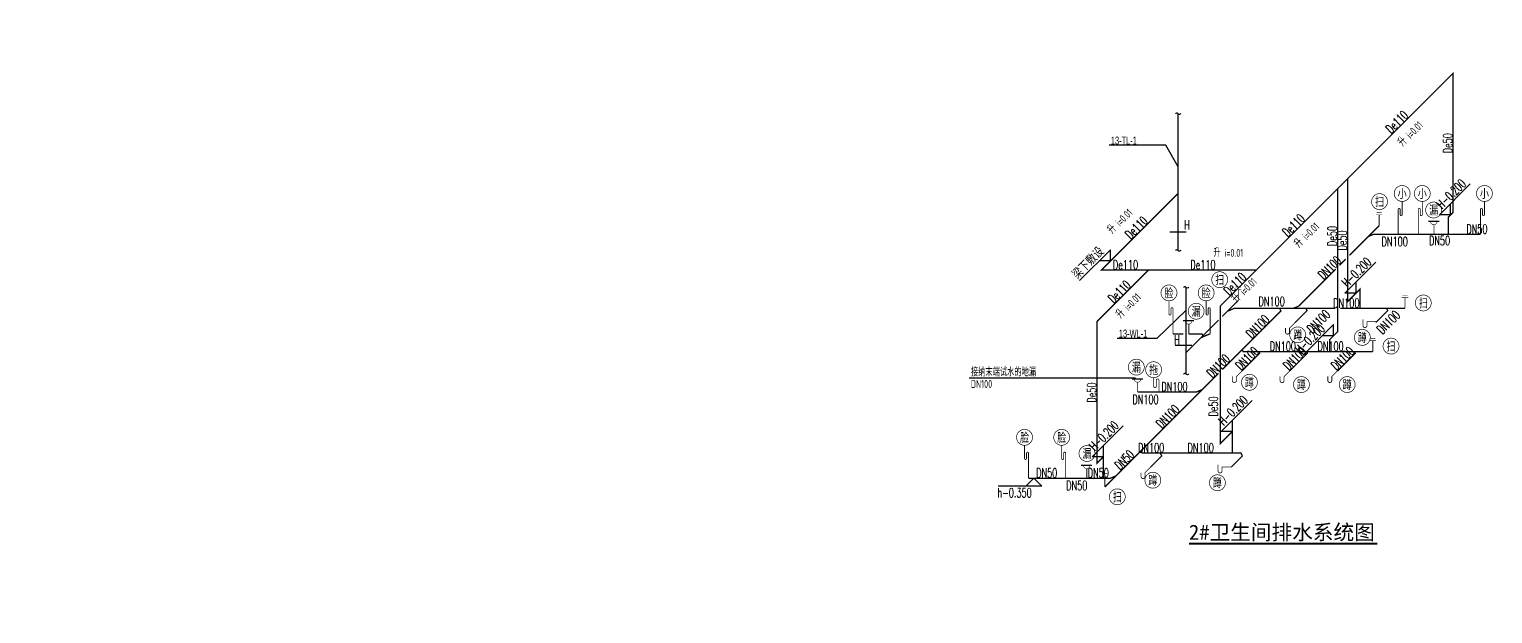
# Model space of a CAD drawing. Extents: x 175123 to 260190, y 15257 to 44959.
# Drawn here: x 232127 to 259708, y 15257 to 26273 of the extents above; entities that cross this region are included whole.
import ezdxf
from ezdxf.enums import TextEntityAlignment as Align
from ezdxf.xclip import XClip

# ---------------------------------------------------------------- set-up
doc = ezdxf.new("R2010")
doc.units = 0
doc.header["$LTSCALE"] = 1000
doc.header["$MEASUREMENT"] = 0
doc.header["$XCLIPFRAME"] = 2
doc.linetypes.add('13#结构梁$0$X-104 13#平面$0$DOTE', pattern=[2.42, 2, -0.2, 0.02, -0.2])
doc.linetypes.add('X-104 13#平面$0$DOTE', pattern=[2.42, 2, -0.2, 0.02, -0.2])
for name, color, linetype in [('13#结构梁$0$X-104 13#平面$0$A_AXIS-轴线', 36, '13#结构梁$0$X-104 13#平面$0$DOTE'), ('AXIS_TEXT', 7, 'Continuous'), ('DIM_SYMB', 3, 'Continuous'), ('DIM_废水', 3, 'Continuous'), ('DIM_污水', 3, 'Continuous'), ('EQUIP_地漏', 7, 'Continuous'), ('EQUIP_污水', 7, 'Continuous'), ('EQUIP_通气', 7, 'Continuous'), ('PIPE-污水', 2, 'Continuous'), ('PIPE-通气', 30, 'Continuous'), ('TEXT_污水', 7, 'Continuous'), ('TEXT_通气', 7, 'Continuous'), ('TWT_ELEV', 3, 'Continuous'), ('TWT_IDEN', 3, 'Continuous'), ('TWT_LEAD', 3, 'Continuous'), ('TWT_SYMB', 3, 'Continuous'), ('TWT_TEXT', 7, 'Continuous'), ('X-104 13#平面$0$A_AXIS-轴线', 36, 'X-104 13#平面$0$DOTE'), ('图层1', 7, 'Continuous')]:
    doc.layers.add(name, color=color, linetype=linetype)
doc.layers.add('X-104 13#平面$0$000套内', color=226, linetype='Continuous', lineweight=30, plot=False)
doc.styles.add('_TCH_DIM', font='ros1.shx', dxfattribs={"bigfont": 'jd.shx'})
doc.styles.add('_TWT_DIM_ELE', font='SIMPLEX', dxfattribs={"width": 0.8, "height": 3.5, "bigfont": 'HZTXT'})
doc.styles.add('_TWT_PIPEDN', font='SIMPLEX', dxfattribs={"width": 0.8, "height": 3.5, "bigfont": 'HZTXT'})
doc.styles.add('_TWT_SANITARY', font='', dxfattribs={"width": 0.8, "height": 3.5})
doc.styles.add('_TWT_SERIAL', font='ros.shx', dxfattribs={"width": 0.8, "height": 3.5, "bigfont": 'jd.shx'})
doc.styles.add('COMPLEX', font='COMPLEX')
doc.styles.add('HZ', font='txt', dxfattribs={"bigfont": 'hztxt'})
doc.styles.get("Standard").update_dxf_attribs({"font": 'STXIHEI.TTF'})
doc.styles.add('图签信息$0$华文细黑', font='STXIHEI.TTF', dxfattribs={"height": 10})
doc.styles.get('_TWT_SANITARY').set_extended_font_data('SimSun')

# ---------------------------------------------------------------- blocks, each defined once
blk = doc.blocks.new('X-104 13#平面')
at = {"layer": '13#结构梁$0$X-104 13#平面$0$A_AXIS-轴线', "color": 0, "linetype": '13#结构梁$0$X-104 13#平面$0$DOTE'}
blk.add_line((48500, 54999), (48500, 89020.3), dxfattribs=at)
at = {"layer": 'X-104 13#平面$0$000套内', "color": 0}
blk.add_lwpolyline([(4100, 77750), (4100, 68700), (-750, 68700), (-750, 59850), (21950, 59850), (21950, 61450), (58250, 61450), (58250, 71300), (48400, 71300), (48400, 73450), (53400, 73450), (53400, 80500), (58250, 80500), (58250, 81290.1), (53289, 85452.6), (37950, 76613.3), (37950, 72450), (12454.9, 72450), (4447.4, 77750)], close=True, dxfattribs=at)
at = {"layer": 'X-104 13#平面$0$A_AXIS-轴线', "color": 0, "linetype": 'X-104 13#平面$0$DOTE'}
blk.add_line((48500, 54999), (48500, 87020.3), dxfattribs=at)
at = {"color": 0, "style": '图签信息$0$华文细黑'}
for p in [(72170.3, 105564.8), (72170.3, 43164.8), (72170.3, -19235.2)]:
    blk.add_attdef('200X', text='', height=100, dxfattribs=at).set_placement(p, align=Align.BOTTOM_RIGHT)
at = {"layer": 'AXIS_TEXT', "color": 0, "style": 'COMPLEX', "width": 1.041667}
for p, p2 in [((-400, 156296.3), (0, 156296.3)), ((7800, 156296.3), (8200, 156296.3)), ((12300, 156296.3), (12700, 156296.3)), ((21300, 156296.3), (21700, 156296.3)), ((30300, 156296.3), (30700, 156296.3)), ((39300, 156296.3), (39700, 156296.3)), ((48300, 156296.3), (48700, 156296.3)), ((57300, 156296.3), (57700, 156296.3)), ((-7525, 142576), (-7125, 142576)), ((64743.5, 142576), (65143.5, 142576)), ((-7525, 139476), (-7125, 139476)), ((64743.5, 138976), (65143.5, 138976)), ((-7525, 133576), (-7125, 133576)), ((64743.5, 133576), (65143.5, 133576)), ((-7525, 124576), (-7125, 124576)), ((64743.5, 124576), (65143.5, 124576)), ((-400, 112775), (0, 112775)), ((7800, 112775), (8200, 112775)), ((12300, 112775), (12700, 112775)), ((21300, 112775), (21700, 112775)), ((30300, 112775), (30700, 112775)), ((39300, 112775), (39700, 112775)), ((48300, 112775), (48700, 112775)), ((57300, 112775), (57700, 112775)), ((-400, 89896.3), (0, 89896.3)), ((7800, 89896.3), (8200, 89896.3)), ((12300, 89896.3), (12700, 89896.3)), ((21300, 89896.3), (21700, 89896.3)), ((30300, 89896.3), (30700, 89896.3)), ((39300, 89896.3), (39700, 89896.3)), ((48300, 89896.3), (48700, 89896.3)), ((57300, 89896.3), (57700, 89896.3)), ((-7525, 80176), (-7125, 80176)), ((64743.5, 80176), (65143.5, 80176)), ((-7525, 77076), (-7125, 77076)), ((64743.5, 76576), (65143.5, 76576)), ((-7525, 71176), (-7125, 71176)), ((64743.5, 71176), (65143.5, 71176)), ((-7525, 62176), (-7125, 62176)), ((64743.5, 62176), (65143.5, 62176)), ((-400, 50375), (0, 50375)), ((7800, 50375), (8200, 50375)), ((12300, 50375), (12700, 50375)), ((21300, 50375), (21700, 50375)), ((30300, 50375), (30700, 50375)), ((39300, 50375), (39700, 50375)), ((48300, 50375), (48700, 50375)), ((57300, 50375), (57700, 50375)), ((-400, 27496.3), (0, 27496.3)), ((7800, 27496.3), (8200, 27496.3)), ((12300, 27496.3), (12700, 27496.3)), ((21300, 27496.3), (21700, 27496.3)), ((30300, 27496.3), (30700, 27496.3)), ((39300, 27496.3), (39700, 27496.3)), ((48300, 27496.3), (48700, 27496.3)), ((57300, 27496.3), (57700, 27496.3)), ((-7525, 17776), (-7125, 17776)), ((64743.5, 17776), (65143.5, 17776)), ((-7525, 14676), (-7125, 14676)), ((64743.5, 14176), (65143.5, 14176)), ((-7525, 8776), (-7125, 8776)), ((64743.5, 8776), (65143.5, 8776)), ((-7525, -224), (-7125, -224)), ((64743.5, -224), (65143.5, -224)), ((-400, -12025), (0, -12025)), ((7800, -12025), (8200, -12025)), ((12300, -12025), (12700, -12025)), ((21300, -12025), (21700, -12025)), ((30300, -12025), (30700, -12025)), ((39300, -12025), (39700, -12025)), ((48300, -12025), (48700, -12025)), ((57300, -12025), (57700, -12025))]:
    blk.add_attdef('A', text='', height=448, dxfattribs=at).set_placement(p, p2, align=Align.FIT)
blk = doc.blocks.new('$TWTSYS$00000091')
at = {"const_width": 30}
blk.add_lwpolyline([(0, 0), (0, 944, -1), (75, 944), (75, 744, 1), (150, 744), (150, 1244)], format="xyb", dxfattribs=at)
blk = doc.blocks.new('$TWTSYS$00000079')
blk.add_line((-212, 500), (188, 500))
at = {"const_width": 20}
blk.add_lwpolyline([(-134, 500, 1.067664), (116, 500)], format="xyb", dxfattribs=at)
at = {"const_width": 30}
blk.add_lwpolyline([(0, 367), (0, 0)], dxfattribs=at)
at = {"style": 'HZ', "width": 0.7, "flags": 1}
for tag in ['UNIT', 'WHAT', 'SPEC']:
    blk.add_attdef(tag, (0, 0), '', height=0.001, dxfattribs=at)
blk = doc.blocks.new('$TWTSYS$00000086')
at = {"const_width": 30}
blk.add_lwpolyline([(0, 0), (0, 946, 1), (-75, 946), (-75, 746, -1), (-150, 746), (-150, 1244)], format="xyb", dxfattribs=at)
blk = doc.blocks.new('$ATTACHMENT$00000059')
at = {"const_width": 30}
blk.add_lwpolyline([(0, 0), (-350, 0), (-350, -150, -1), (-500, -150), (-500, 92)], format="xyb", dxfattribs=at)
blk = doc.blocks.new('$ATTACHMENT$00000055')
at = {"const_width": 30}
blk.add_lwpolyline([(0, 0), (0, 456, 0.75), (-100, 456), (-100, 202, -0.75), (-200, 202), (-200, 540)], format="xyb", dxfattribs=at)
blk = doc.blocks.new('$ATTACHMENT$00000057')
at = {"const_width": 30}
blk.add_lwpolyline([(0, 0), (-212, -212), (-212, -362, -1), (-362, -362), (-362, -207)], format="xyb", dxfattribs=at)
blk = doc.blocks.new('$TwtSys$00000132')
at = {"elevation": 0}
blk.add_lwpolyline([(7, -101, -0.575183), (0, 0, 0.604745), (-11, 101, 16.924828)], format="xyb", dxfattribs=at)
blk = doc.blocks.new('$TWTSYS$00000426')
for points, const_width in [([(-125, 407), (125, 407)], 20), ([(-100, 500), (100, 500)], 20), ([(0, 407), (0, 0)], 30)]:
    blk.add_lwpolyline(points, dxfattribs=dict(const_width=const_width))
at = {"style": 'HZ', "width": 0.7, "flags": 1}
for tag in ['UNIT', 'SPEC', 'WHAT']:
    blk.add_attdef(tag, (0, 0), '', height=0.001, dxfattribs=at)

msp = doc.modelspace()

# ---------------------------------------------------------------- hatches: boundary and pattern name
at = {"layer": 'PIPE-污水', "linetype": 'Continuous'}
for points in [[(257362.7, 22367.3), (257353.9, 22376.1), (257355.6, 22377.9)], [(257362.7, 22367.3), (257357.9, 22378.8), (257355.6, 22377.9)], [(257457, 22406.3), (257452.2, 22417.9), (257454.5, 22418.8)], [(257457, 22406.3), (257457, 22418.8), (257454.5, 22418.8)], [(254708.9, 20959.6), (254700, 20968.5), (254701.8, 20970.2)], [(254708.9, 20959.6), (254704.1, 20971.2), (254701.8, 20970.2)], [(254835.4, 21012.1), (254830.6, 21023.6), (254832.9, 21024.6)], [(254835.4, 21012.1), (254835.4, 21024.6), (254832.9, 21024.6)], [(255714.8, 20964.4), (255726.3, 20969.2), (255729.5, 20961.5)], [(255714.8, 20964.4), (255723.6, 20955.6), (255729.5, 20961.5)], [(256049.3, 21053.8), (256054, 21042.3), (256056.3, 21043.2)], [(256049.3, 21053.8), (256058.1, 21045), (256056.3, 21043.2)], [(256208.2, 20969), (256219.8, 20973.8), (256223, 20966)], [(256208.2, 20969), (256217.1, 20960.1), (256223, 20966)], [(257710.4, 21012.1), (257710.4, 21024.6), (257718.7, 21024.6)], [(257710.4, 21012.1), (257721.9, 21016.8), (257718.7, 21024.6)], [(257728.2, 20969), (257739.8, 20973.8), (257743, 20966)], [(257728.2, 20969), (257737.1, 20960.1), (257743, 20966)], [(254229.5, 20532.5), (254229.5, 20545), (254237.9, 20545)], [(254229.5, 20532.5), (254241.1, 20537.3), (254237.9, 20545)], [(255002.9, 20198.7), (254991.3, 20193.9), (254994.6, 20186.2)], [(255002.9, 20198.7), (255002.9, 20186.2), (254994.6, 20186.2)], [(255315.9, 20166.7), (255327.5, 20171.5), (255330.7, 20163.8)], [(255315.9, 20166.7), (255324.8, 20157.8), (255330.7, 20163.8)], [(256215.9, 20166.7), (256227.5, 20171.5), (256230.7, 20163.8)], [(256215.9, 20166.7), (256224.8, 20157.8), (256230.7, 20163.8)], [(257102.7, 20198.7), (257114.2, 20203.5), (257111, 20211.2)], [(257102.7, 20198.7), (257102.7, 20211.2), (257111, 20211.2)], [(257115.9, 20166.7), (257127.5, 20171.5), (257130.7, 20163.8)], [(257115.9, 20166.7), (257124.8, 20157.8), (257130.7, 20163.8)], [(254125.2, 19436.5), (254130, 19424.9), (254127.7, 19424)], [(254125.2, 19436.5), (254125.2, 19424), (254127.7, 19424)], [(253099, 18286.4), (253087.4, 18281.6), (253090.6, 18273.9)], [(253099, 18286.4), (253099, 18273.9), (253090.6, 18273.9)], [(253468.8, 18229.5), (253480.3, 18234.4), (253483.6, 18226.7)], [(253468.8, 18229.5), (253477.6, 18220.7), (253483.6, 18226.7)], [(254964.7, 18286.4), (254976.2, 18291.2), (254973, 18298.9)], [(254964.7, 18286.4), (254964.7, 18298.9), (254973, 18298.9)], [(254988.8, 18229.5), (255000.3, 18234.4), (255003.6, 18226.7)], [(254988.8, 18229.5), (254997.6, 18220.7), (255003.6, 18226.7)], [(252500.9, 17810.1), (252505.7, 17798.6), (252503.4, 17797.6)], [(252500.9, 17810.1), (252500.9, 17797.6), (252503.4, 17797.6)], [(252602.7, 17852.3), (252611.5, 17843.4), (252609.7, 17841.7)], [(252602.7, 17852.3), (252607.4, 17840.7), (252609.7, 17841.7)]]:
    msp.add_hatch(color=256, dxfattribs=at).paths.add_polyline_path(points)
at = {"layer": 'PIPE-通气', "linetype": 'Continuous'}
for points in [[(258958.5, 25441.7), (258949.7, 25450.5), (258971, 25471.9)], [(258958.5, 25441.7), (258971, 25441.7), (258971, 25471.9)], [(258870.7, 22729.7), (258861.8, 22738.6), (258858.2, 22734.9)], [(258870.7, 22729.7), (258858.2, 22729.7), (258858.2, 22734.9)], [(258958.5, 22817.6), (258967.4, 22808.8), (258971, 22812.4)], [(258958.5, 22817.6), (258971, 22817.6), (258971, 22812.4)], [(252333.3, 21734), (252324.4, 21742.9), (252303.1, 21721.5)], [(252333.3, 21734), (252333.3, 21721.5), (252303.1, 21721.5)], [(257208.4, 21375.4), (257199.6, 21384.3), (257220.9, 21405.6)], [(257208.4, 21375.4), (257220.9, 21375.4), (257220.9, 21405.6)], [(254575, 21058.2), (254566.2, 21067), (254562.5, 21063.4)], [(254575, 21058.2), (254562.5, 21058.2), (254562.5, 21063.4)], [(256971.7, 21138.7), (256980.5, 21129.9), (256959.2, 21108.5)], [(256971.7, 21138.7), (256959.2, 21138.7), (256959.2, 21108.5)], [(252249.7, 20763.4), (252240.9, 20772.3), (252237.2, 20768.6)], [(252249.7, 20763.4), (252237.2, 20763.4), (252237.2, 20768.6)], [(256636.2, 20424.6), (256627.3, 20433.4), (256623.7, 20429.8)], [(256636.2, 20424.6), (256623.7, 20424.6), (256623.7, 20429.8)], [(256783, 20571.4), (256791.8, 20562.5), (256795.5, 20566.2)], [(256783, 20571.4), (256795.5, 20571.4), (256795.5, 20566.2)], [(254803.3, 18692.6), (254794.4, 18701.5), (254815.8, 18722.8)], [(254803.3, 18692.6), (254815.8, 18692.6), (254815.8, 18722.8)], [(252370.1, 18216.2), (252361.2, 18225), (252382.6, 18246.4)], [(252370.1, 18216.2), (252382.6, 18216.2), (252382.6, 18246.4)], [(254575, 18464.4), (254583.9, 18455.5), (254562.5, 18434.2)], [(254575, 18464.4), (254562.5, 18464.4), (254562.5, 18434.2)], [(252249.7, 18095.9), (252258.6, 18087), (252237.2, 18065.7)], [(252249.7, 18095.9), (252237.2, 18095.9), (252237.2, 18065.7)]]:
    msp.add_hatch(color=256, dxfattribs=at).paths.add_polyline_path(points)

# ---------------------------------------------------------------- linework, layer by layer
for p, q in [((253623, 22455), (253933.3, 22455)), ((253725, 20320.5), (254035.3, 20320.5))]:
    msp.add_line(p, q)
at = {"layer": 'DIM_SYMB', "const_width": 35}
msp.add_lwpolyline([(253982.9, 16577.2), (257531.1, 16577.2)], dxfattribs=at)
at = {"layer": 'DIM_废水'}
for p, q in [((253549.2, 24085.6), (252481.7, 24085.6)), ((253778.2, 23680.8), (253549.2, 24085.6))]:
    msp.add_line(p, q, dxfattribs=at)
at = {"layer": 'DIM_污水'}
for p, q in [((253928.2, 20976.7), (253380.5, 20447.6)), ((253380.5, 20447.6), (252632.8, 20447.6))]:
    msp.add_line(p, q, dxfattribs=at)
at = {"layer": 'PIPE-污水', "linetype": 'Continuous', "ltscale": 0.5, "const_width": 25}
for points in [[(257362.7, 22367.3), (257007.1, 22011.6)], [(257362.7, 22367.3), (257567.9, 22572.5)], [(257457, 22406.3), (257362.7, 22367.3)], [(257755.6, 22406.3), (257457, 22406.3)], [(257926.8, 22406.3), (257755.6, 22406.3)], [(258305.2, 22406.3), (257926.8, 22406.3)], [(258601.8, 22406.3), (258305.2, 22406.3)], [(259355.6, 22406.3), (258601.8, 22406.3)], [(259476.8, 22406.3), (259355.6, 22406.3)], [(256936.4, 21940.9), (256818.3, 21822.9)], [(256747.6, 21752.2), (256049.3, 21053.8)], [(253928.2, 20178.9), (253928.2, 21406.6)], [(254610.4, 20861.2), (254708.9, 20959.6)], [(254708.9, 20959.6), (254914.1, 21164.9)], [(254708.9, 20959.6), (254835.4, 21012.1)], [(255695, 21012.1), (254835.4, 21012.1)], [(254986.9, 20236.5), (255714.8, 20964.4)], [(255948.5, 21012.1), (255695, 21012.1)], [(255695, 21012.1), (255714.8, 20964.4)], [(255948.5, 21012.1), (255944, 21010.2)], [(256049.3, 21053.8), (255948.5, 21012.1)], [(256190.4, 21012.1), (255948.5, 21012.1)], [(255983.9, 20744.6), (256208.2, 20969)], [(256733, 21012.1), (256190.4, 21012.1)], [(256208.2, 20969), (256190.4, 21012.1)], [(257710.4, 21012.1), (256833, 21012.1)], [(257503.9, 20744.6), (257728.2, 20969)], [(257728.2, 20969), (257710.4, 21012.1)], [(258055.4, 21012.1), (257710.4, 21012.1)], [(254244.8, 20495.6), (254539.7, 20790.4)], [(253681.7, 20532.5), (253878.2, 20532.5)], [(253928.2, 20178.9), (254211.3, 20462.1)], [(253978.2, 20532.5), (253981.7, 20532.5)], [(253981.7, 20532.5), (254229.5, 20532.5)], [(254382, 20532.8), (254211.3, 20462.1)], [(254211.3, 20462.1), (254229.6, 20480.3)], [(254229.5, 20532.5), (254244.8, 20495.6)], [(254229.6, 20480.3), (254244.8, 20495.6)], [(254229.6, 20480.3), (254230.2, 20478.7)], [(254244.8, 20495.6), (254245.2, 20494.6)], [(253928.2, 19773.2), (253928.2, 20178.9)], [(254610.4, 19860), (254986.9, 20236.5)], [(254981.7, 19832.4), (255315.9, 20166.7)], [(255002.9, 20198.7), (254986.9, 20236.5)], [(255302.7, 20198.7), (255002.9, 20198.7)], [(256202.7, 20198.7), (255302.7, 20198.7)], [(255315.9, 20166.7), (255302.7, 20198.7)], [(255881.7, 19832.4), (256215.9, 20166.7)], [(256215.9, 20166.7), (256202.7, 20198.7)], [(257102.7, 20198.7), (256202.7, 20198.7)], [(256781.7, 19832.4), (257115.9, 20166.7)], [(257115.9, 20166.7), (257102.7, 20198.7)], [(257447.7, 20198.7), (257102.7, 20198.7)], [(254230.4, 19480), (254539.7, 19789.3)], [(253235.7, 19436.5), (253017.7, 19436.5)], [(253080.7, 18330.4), (254230.4, 19480)], [(253417.7, 19436.5), (253235.7, 19436.5)], [(253635.7, 19436.5), (253417.7, 19436.5)], [(253635.7, 19436.5), (253785.7, 19436.5)], [(253785.7, 19436.5), (254125.2, 19436.5)], [(254125.2, 19436.5), (254230.4, 19480)], [(252602.7, 17852.3), (253080.7, 18330.4)], [(253099, 18286.4), (253080.7, 18330.4)], [(253444.7, 18286.4), (253099, 18286.4)], [(253261.5, 18022.3), (253468.8, 18229.5)], [(254964.7, 18286.4), (253444.7, 18286.4)], [(253468.8, 18229.5), (253444.7, 18286.4)], [(254781.5, 18022.3), (254988.8, 18229.5)], [(254988.8, 18229.5), (254964.7, 18286.4)], [(250959.4, 17810.1), (251659.4, 17810.1)], [(251659.4, 17810.1), (252059.4, 17810.1)], [(252059.4, 17810.1), (252500.9, 17810.1)], [(252397.4, 17647.1), (252602.7, 17852.3)], [(252500.9, 17810.1), (252602.7, 17852.3)]]:
    msp.add_lwpolyline(points, dxfattribs=at)
at = {"layer": 'PIPE-通气', "linetype": 'Continuous', "ltscale": 0.5, "const_width": 25}
for points in [[(256971.7, 23454.9), (258958.5, 25441.7)], [(258958.5, 22817.6), (258958.5, 25441.7)], [(253778.2, 23178.9), (253778.2, 24678.9)], [(256783, 23266.1), (256971.7, 23454.9)], [(256971.7, 21138.7), (256971.7, 23454.9)], [(253778.2, 23178.9), (252333.3, 21734)], [(253778.2, 22102), (253778.2, 23178.9)], [(255250.9, 21734), (256783, 23266.1)], [(256783, 20571.4), (256783, 23266.1)], [(258958.5, 22817.6), (258870.7, 22729.7)], [(258870.7, 22729.7), (258870.7, 22406.3)], [(253220.3, 21734), (252249.7, 20763.4)], [(252333.3, 21734), (253220.3, 21734)], [(253220.3, 21734), (255250.9, 21734)], [(254575, 21058.2), (255250.9, 21734)], [(256971.7, 21138.7), (257208.4, 21375.4)], [(257208.4, 21375.4), (257208.4, 21012.1)], [(254575, 18464.4), (254575, 21058.2)], [(252249.7, 18095.9), (252249.7, 20763.4)], [(256783, 20571.4), (256636.2, 20424.6)], [(256636.2, 20424.6), (256636.2, 20198.7)], [(254575, 18464.4), (254803.3, 18692.6)], [(254803.3, 18692.6), (254803.3, 18286.4)], [(252249.7, 18095.9), (252370.1, 18216.2)], [(252370.1, 18216.2), (252370.1, 17810.1)]]:
    msp.add_lwpolyline(points, dxfattribs=at)
at = {"layer": 'TWT_ELEV'}
for p, q in [((258702.5, 22773.7), (259285.6, 23356.8)), ((258914.6, 22773.7), (258914.6, 22985.8)), ((258914.6, 22773.7), (258702.5, 22773.7)), ((252505.6, 22118.4), (251922.4, 21535.3)), ((252505.6, 21906.3), (252505.6, 22118.4)), ((252505.6, 21906.3), (252293.4, 21906.3)), ((256919.9, 21299), (257503, 21882.2)), ((257132, 21299), (256919.9, 21299)), ((257132, 21299), (257132, 21511.2)), ((256709.6, 20710.1), (256126.4, 20127)), ((256709.6, 20498), (256709.6, 20710.1)), ((256709.6, 20498), (256497.4, 20498)), ((254591.1, 18692.6), (255174.3, 19275.7)), ((252158, 18216.2), (252741.1, 18799.3)), ((254803.3, 18692.6), (254803.3, 18904.8)), ((254803.3, 18692.6), (254591.1, 18692.6)), ((252370.1, 18216.2), (252158, 18216.2)), ((252370.1, 18216.2), (252370.1, 18428.3)), ((251211.4, 17660.1), (250386.7, 17660.1)), ((251061.4, 17810.1), (250911.4, 17660.1)), ((251061.4, 17810.1), (251211.4, 17660.1))]:
    msp.add_line(p, q, dxfattribs=at)
at = {"layer": 'TWT_IDEN', "const_width": 12.5}
for points in [[(257724.8, 23024.6, 1), (257424.8, 23024.6, 1)], [(258151.8, 23178.2, 1), (257851.8, 23178.2, 1)], [(258530.2, 23178.2, 1), (258230.2, 23178.2, 1)], [(259701.8, 23178.2, 1), (259401.8, 23178.2, 1)], [(258744.4, 22866.5, 1), (258444.4, 22866.5, 1)], [(254713, 21553.4, 1), (254413, 21553.4, 1)], [(253756.7, 21304.4, 1), (253456.7, 21304.4, 1)], [(254457, 21304.6, 1), (254157, 21304.6, 1)], [(258549, 21114.9, 1), (258249, 21114.9, 1)], [(254269.4, 20958.3, 1), (253969.4, 20958.3, 1)], [(256182.8, 20513, 1), (255882.8, 20513, 1)], [(257399.8, 20465.3, 1), (257099.8, 20465.3, 1)], [(257941.3, 20301.6, 1), (257641.3, 20301.6, 1)], [(253140.9, 19905.3, 1), (252840.9, 19905.3, 1)], [(253467.7, 19856.4, 1), (253167.7, 19856.4, 1)], [(255273.5, 19619.4, 1), (254973.5, 19619.4, 1)], [(256252.9, 19576.5, 1), (255952.9, 19576.5, 1)], [(257115.5, 19576.5, 1), (256815.5, 19576.5, 1)], [(251034.4, 18582, 1), (250734.4, 18582, 1)], [(251734.4, 18582, 1), (251434.4, 18582, 1)], [(252211.6, 18277.1, 1), (251911.6, 18277.1, 1)], [(253452.3, 17773.5, 1), (253152.3, 17773.5, 1)], [(254669.3, 17725.9, 1), (254369.3, 17725.9, 1)], [(252782.4, 17460.9, 1), (252482.4, 17460.9, 1)]]:
    msp.add_lwpolyline(points, format="xyb", close=True, dxfattribs=at)
at = {"layer": 'TWT_LEAD'}
for p, q in [((250340.1, 19697.1), (249838.5, 19697.1)), ((252972.7, 19697.1), (250340.1, 19697.1))]:
    msp.add_line(p, q, dxfattribs=at)
at = {"layer": 'TWT_SYMB'}
for points in [[(257684.3, 23674.3, 0, 0, 0), (258754.8, 24744.9, 0, 0, 0), (257645.3, 23635.3, 40, 0, 0), (257539.2, 23529.3, 0, 0, 0)], [(253279.5, 23094.9, 0, 0, 0), (252209, 22024.4, 0, 0, 0), (253318.5, 23133.9, 40, 0, 0), (253424.6, 23240, 0, 0, 0)], [(255770.9, 21806, 0, 0, 0), (256756.7, 22791.9, 0, 0, 0), (255876.9, 21912, 40, 0, 0), (255770.9, 21806, 0, 0, 0)], [(254176.4, 21949.8, 0, 0, 0), (255228.2, 21949.8, 0, 0, 0), (253681.5, 21949.8, 40, 0, 0), (253531.5, 21949.8, 0, 0, 0)], [(253439.3, 21501.4, 0, 0, 0), (252368.8, 20430.9, 0, 0, 0), (253478.3, 21540.4, 40, 0, 0), (253584.4, 21646.5, 0, 0, 0)], [(255352.8, 21524.3, 0, 0, 0), (254823.6, 20995.1, 0, 0, 0), (255391.8, 21563.3, 40, 0, 0), (255497.9, 21669.4, 0, 0, 0)]]:
    msp.add_lwpolyline(points, format="xyseb", dxfattribs=at)

# ---------------------------------------------------------------- block references
at = {"layer": 'EQUIP_地漏', "xscale": 0.5, "yscale": 0.5, "zscale": 0.5}
for p in [(258601.8, 22406.3), (253981.7, 20532.5), (253017.7, 19436.5), (252059.4, 17810.1), (252059.4, 17810.1)]:
    msp.add_blockref('$TWTSYS$00000079', p, dxfattribs=at)
at = {"layer": 'EQUIP_污水', "xscale": 0.5, "yscale": 0.5, "zscale": 0.5}
for name, p in [('$TWTSYS$00000091', (257926.8, 22406.3)), ('$TWTSYS$00000091', (258305.2, 22406.3)), ('$TWTSYS$00000091', (259476.8, 22406.3)), ('$TWTSYS$00000426', (257567.9, 22572.5)), ('$TWTSYS$00000426', (254914.1, 21164.9)), ('$TWTSYS$00000426', (258055.4, 21012.1)), ('$TWTSYS$00000086', (253681.7, 20532.5)), ('$TWTSYS$00000086', (254382, 20532.8)), ('$ATTACHMENT$00000057', (255983.9, 20744.6)), ('$ATTACHMENT$00000059', (257512, 20761.7)), ('$TWTSYS$00000426', (257447.7, 20198.7)), ('$ATTACHMENT$00000055', (253417.7, 19436.5)), ('$ATTACHMENT$00000057', (254981.7, 19832.4)), ('$ATTACHMENT$00000057', (255881.7, 19832.4)), ('$ATTACHMENT$00000057', (256781.7, 19832.4)), ('$TWTSYS$00000086', (250959.4, 17810.1)), ('$TWTSYS$00000086', (251659.4, 17810.1)), ('$ATTACHMENT$00000057', (253261.5, 18022.3)), ('$ATTACHMENT$00000059', (254781.5, 18022.3)), ('$TWTSYS$00000426', (252397.4, 17647.1))]:
    msp.add_blockref(name, p, dxfattribs=at)
at = {"layer": 'EQUIP_污水', "xscale": 0.5, "yscale": 0.5, "zscale": 0.5, "rotation": 90}
for p in [(253928.2, 21406.6), (253928.2, 19773.2)]:
    msp.add_blockref('$TwtSys$00000132', p, dxfattribs=at)
at = {"layer": 'EQUIP_通气', "xscale": 0.5, "yscale": 0.5, "zscale": 0.5, "rotation": 90}
for p in [(253778.2, 24678.9), (253778.2, 22102)]:
    msp.add_blockref('$TwtSys$00000132', p, dxfattribs=at)
at = {"layer": '图层1', "color": 251}
ref = msp.add_blockref('X-104 13#平面', (188023.7, -40329.7), dxfattribs=at)
XClip(ref).set_block_clipping_path([(47300.0000000066, 70599.9999999998), (54100.0000000072, 81199.9999999998)])

# ---------------------------------------------------------------- texts
at = {"layer": 'DIM_SYMB', "color": 7}
msp.add_text('2#卫生间排水系统图', height=285.43, dxfattribs=at).set_placement((253982.9, 16650.2))
at = {"layer": 'DIM_废水', "color": 7, "style": '_TWT_SERIAL', "width": 0.64}
msp.add_text('13-TL-1', height=150, dxfattribs=at).set_placement((252511.7, 24100.6))
at = {"layer": 'DIM_污水', "color": 7, "style": '_TWT_SERIAL', "width": 0.64}
msp.add_text('13-WL-1', height=150, dxfattribs=at).set_placement((252662.8, 20462.6))
at = {"layer": 'TEXT_污水', "linetype": 'Continuous', "style": '_TWT_PIPEDN', "width": 0.64}
for s, p in [('DN100', (257613.4, 22184.8)), ('DN50', (258507.2, 22202)), ('DN50', (259210.9, 22418.8)), ('DN100', (255294.3, 21056.3)), ('DN100', (256702.4, 21024.6)), ('DN100', (255504.7, 20211.2)), ('DN100', (256404.7, 20211.2)), ('DN100', (253462.7, 19449)), ('DN100', (252916.8, 19208.8)), ('DN50', (251104, 17822.6)), ('DN50', (252074.8, 17822.6)), ('DN50', (251669.9, 17586.5))]:
    msp.add_text(s, height=175, dxfattribs=at).set_placement(p)
for s, rotation, p in [('DN100', 45, (256521.8, 21544)), ('DN100', 45, (256311.9, 20527.3)), ('DN100', 45, (257630.3, 20514.9)), ('DN100', 45, (255166.6, 20433.9)), ('DN100', 45, (254424.4, 19691.7)), ('DN100', 45, (254964.6, 19833)), ('DN100', 45, (255864.6, 19833)), ('DN100', 45, (256764.6, 19833)), ('DN100', 45, (253471.4, 18738.7)), ('DN50', 45, (252687.7, 17955)), ('DN100', 0, (253023.9, 18298.9)), ('DN100', 0, (253956.7, 18298.9))]:
    msp.add_text(s, height=175, rotation=rotation, dxfattribs=at).set_placement(p)
at = {"layer": 'TEXT_通气', "linetype": 'Continuous', "style": '_TWT_PIPEDN', "width": 0.64}
for s, rotation, p in [('De110', 45, (257796, 24296.9)), ('De50', 90, (258946, 23935)), ('De110', 45, (252886.6, 22305)), ('De110', 45, (255847.8, 22348.7)), ('De50', 90, (256771.5, 22186.4)), ('De50', 90, (256959.2, 22102.1)), ('De110', 45, (252565.9, 21097.3)), ('De110', 45, (254743.8, 21244.7)), ('De50', 90, (252237.2, 19235)), ('De50', 90, (254530.1, 18973.5))]:
    msp.add_text(s, height=175, rotation=rotation, dxfattribs=at).set_placement(p)
for p in [(252550.1, 21746.5), (254008.9, 21746.5)]:
    msp.add_text('De110', height=175, dxfattribs=at).set_placement(p)
at = {"layer": 'TWT_ELEV', "color": 7, "style": '_TWT_DIM_ELE'}
for s, width, p in [('H-0.200', 0.64, (258752.5, 22873.1)), ('梁下敷设', 0.8, (251887.1, 21549.5)), ('H-0.200', 0.64, (256969.9, 21398.5)), ('H-0.200', 0.64, (256091.1, 20141.1)), ('H-0.200', 0.64, (254641.1, 18792.1)), ('H-0.200', 0.64, (252207.9, 18315.7))]:
    msp.add_text(s, height=175, rotation=45, dxfattribs=dict(at, width=width)).set_placement(p)
at = {"layer": 'TWT_ELEV', "color": 7, "style": '_TWT_DIM_ELE', "width": 0.64}
msp.add_text('h-0.350', height=175, dxfattribs=at).set_placement((250371.7, 17450.1))
at = {"layer": 'TWT_IDEN', "color": 7, "style": '_TWT_SANITARY', "width": 0.878906}
for s, p, p2 in [('小', (257917, 23093.3), (258086.7, 23093.3)), ('小', (258295.3, 23093.3), (258465, 23093.3)), ('小', (259467, 23093.3), (259636.7, 23093.3)), ('扫', (257490, 22939.8), (257659.7, 22939.8)), ('漏', (258509.5, 22781.6), (258679.2, 22781.6)), ('扫', (254478.2, 21468.5), (254647.9, 21468.5)), ('脸', (253521.9, 21219.5), (253691.6, 21219.5)), ('脸', (254222.2, 21219.8), (254391.9, 21219.8)), ('漏', (254034.6, 20873.4), (254204.3, 20873.4)), ('扫', (258314.2, 21030), (258483.9, 21030)), ('蹲', (255947.9, 20428.1), (256117.6, 20428.1)), ('蹲', (257164.9, 20380.5), (257334.7, 20380.5)), ('扫', (257706.5, 20216.7), (257876.2, 20216.7)), ('漏', (252906, 19820.4), (253075.7, 19820.4)), ('拖', (253232.9, 19771.5), (253402.6, 19771.5)), ('蹲', (255038.7, 19534.6), (255208.4, 19534.6)), ('蹲', (256018, 19491.7), (256187.7, 19491.7)), ('蹲', (256880.6, 19491.7), (257050.3, 19491.7)), ('脸', (250799.5, 18497.1), (250969.2, 18497.1)), ('脸', (251499.5, 18497.1), (251669.2, 18497.1)), ('漏', (251976.7, 18192.2), (252146.4, 18192.2)), ('蹲', (253217.4, 17688.7), (253387.1, 17688.7)), ('蹲', (254434.4, 17641), (254604.1, 17641)), ('扫', (252547.6, 17376.1), (252717.3, 17376.1))]:
    msp.add_text(s, height=169.7, dxfattribs=at).set_placement(p, p2, align=Align.FIT)
at = {"layer": 'TWT_LEAD', "color": 7, "style": '_TCH_DIM', "width": 0.705882}
for s, p in [('接纳末端试水的地漏 ', (249873.5, 19732.1)), ('DN100', (249873.5, 19513.3))]:
    msp.add_text(s, height=148.75, dxfattribs=at).set_placement(p)
at = {"layer": 'TWT_SYMB', "color": 7, "style": '_TCH_DIM', "width": 0.705882}
for p in [(258012.7, 24052.2), (252537.4, 22402.3), (256056.9, 22141.5), (254881.4, 21102.4), (252697.2, 20808.8)]:
    msp.add_text('升 i=0.01', height=148.75, rotation=45, dxfattribs=at).set_placement(p)
msp.add_text('升 i=0.01', height=148.75, dxfattribs=at).set_placement((254444.8, 21984.8))
at = {"layer": 'TWT_TEXT', "style": '_TWT_PIPEDN', "width": 0.64}
for p in [(253892.3, 22498.1), (253703.4, 20332)]:
    msp.add_text('H', height=175, dxfattribs=at).set_placement(p)

doc.saveas('drawing.dxf')
